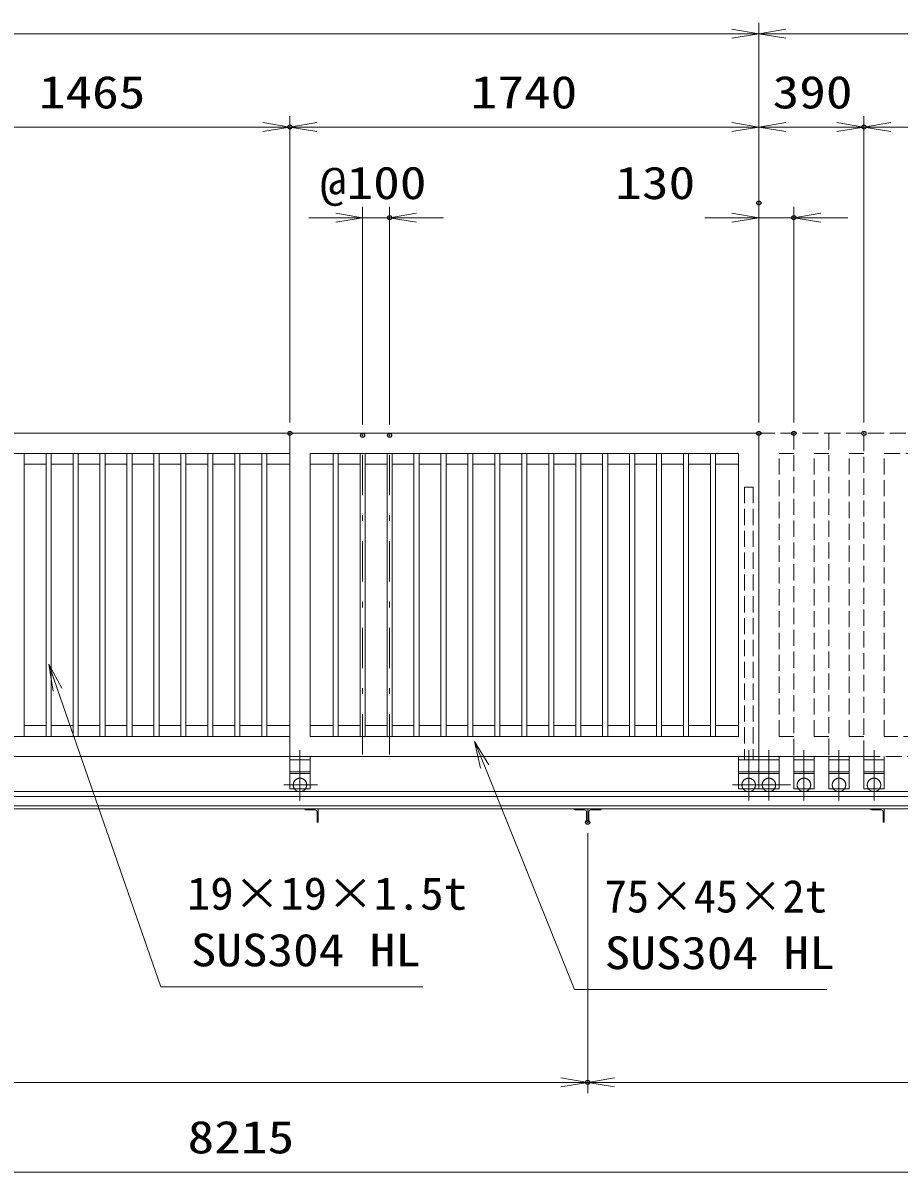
# Model space of a CAD drawing. Units: millimetres at full size. Extents: x -11880 to 11880, y -8400 to 8400.
# Drawn here: x 568 to 3819, y 756 to 5020 of the extents above; entities that cross this region are included whole.
import ezdxf
from ezdxf.enums import TextEntityAlignment as Align

# ---------------------------------------------------------------- set-up
doc = ezdxf.new("R2010")
doc.units = ezdxf.units.MM
doc.header["$LTSCALE"] = 30
doc.header["$PDMODE"] = 32
doc.header["$PDSIZE"] = 15
for name, pattern in [('USER1', [10.7, 5, -2.5, 0.7, -2.5]), ('USER2', [2.7, 2, -0.7]), ('USER4', [80, 60, -20]), ('USER5', [160, 100, -20, 20, -20]), ('USER6', [200, 100, -20, 20, -20, 20, -20])]:
    doc.linetypes.add(name, pattern=pattern)
for name, color, linetype, lineweight in [('0-1_外形線', 7, 'Continuous', 18), ('0-2_01', 4, 'Continuous', 18), ('0-3_軸線', 6, 'USER1', 18), ('0-4_隠れ線', 4, 'USER2', 18), ('0-8_寸法線', 3, 'Continuous', 18), ('0-9_0', 7, 'Continuous', 18)]:
    doc.layers.add(name, color=color, linetype=linetype, lineweight=lineweight)
doc.layers.add('0-A_DEFPOINTS', color=7, linetype='Continuous')
doc.styles.add('ＭＳ ゴシック', font='')
doc.styles.get('ＭＳ ゴシック').set_extended_font_data('MS Gothic')

# ---------------------------------------------------------------- blocks, each defined once
blk = doc.blocks.new('_OPEN')
at = {"layer": '0-9_0'}
blk.add_line((0, 0), (-30, 0), dxfattribs=at)
blk.add_lwpolyline([(-30, 5), (0, 0), (-30, -5)], dxfattribs=at)
blk = doc.blocks.new('S177')
at = {"layer": '0-8_寸法線'}
for points in [[(15711560.3, -25821754.2), (15682378.7, -25821754.2), (15670888.1, -25788666.2), (15669903.9, -25785832.2)], [(15671360.4, -25788502.2), (15669903.9, -25785832.2), (15670415.8, -25788830.2)]]:
    blk.add_lwpolyline(points, dxfattribs=at)
at = {"layer": '0-8_寸法線', "color": 254, "style": 'ＭＳ ゴシック'}
for s, width, p in [('19×19×1.5t', 1.05, (15685294.7, -25814263.6)), ('SUS304 HL', 1.15, (15685726.7, -25820563.6))]:
    blk.add_text(s, height=3637, dxfattribs=dict(at, width=width)).set_placement(p, align=Align.BOTTOM_LEFT)
blk = doc.blocks.new('S178')
at = {"layer": '0-8_寸法線'}
for points in [[(15756504.6, -25822064.7), (15728446.2, -25822064.7), (15718439.9, -25797220.4), (15717319.1, -25794437.6)], [(15718903.7, -25797033.6), (15717319.1, -25794437.6), (15717976.1, -25797407.2)]]:
    blk.add_lwpolyline(points, dxfattribs=at)
at = {"layer": '0-8_寸法線', "color": 254, "style": 'ＭＳ ゴシック'}
blk.add_text('75×45×2t', height=3637, dxfattribs=at).set_placement((15731794.2, -25814574.1), align=Align.BOTTOM_LEFT)
at = {"layer": '0-8_寸法線', "color": 254, "style": 'ＭＳ ゴシック', "width": 1.15}
blk.add_text('SUS304 HL', height=3637, dxfattribs=at).set_placement((15731794.2, -25820874.1), align=Align.BOTTOM_LEFT)

msp = doc.modelspace()

# ---------------------------------------------------------------- linework, layer by layer
at = {"layer": '0-1_外形線'}
for p, q in [((93.46, 3497.59), (1558.46, 3497.59)), ((1558.46, 3497.59), (3298.46, 3497.59)), ((1558.46, 2297.59), (1558.46, 3497.59)), ((3298.46, 3497.59), (3298.46, 2297.59)), ((168.46, 3422.6), (1558.46, 3422.6)), ((572.96, 2372.59), (572.96, 3422.6)), ((653.96, 2372.59), (653.96, 3422.6)), ((672.96, 2372.59), (672.96, 3422.6)), ((753.96, 2372.59), (753.96, 3422.6)), ((772.96, 2372.59), (772.96, 3422.6)), ((853.96, 2372.59), (853.96, 3422.6)), ((872.96, 2372.59), (872.96, 3422.6)), ((953.96, 2372.59), (953.96, 3422.6)), ((972.96, 2372.59), (972.96, 3422.6)), ((1053.96, 2372.59), (1053.96, 3422.6)), ((1072.96, 2372.59), (1072.96, 3422.6)), ((1153.96, 2372.59), (1153.96, 3422.6)), ((1172.96, 2372.59), (1172.96, 3422.6)), ((1253.96, 2372.59), (1253.96, 3422.6)), ((1272.96, 2372.59), (1272.96, 3422.6)), ((1353.96, 2372.59), (1353.96, 3422.6)), ((1372.96, 2372.59), (1372.96, 3422.6)), ((1453.96, 2372.59), (1453.96, 3422.6)), ((1472.96, 2372.59), (1472.96, 3422.6)), ((1718.96, 2372.59), (1718.96, 3422.6)), ((1737.96, 2372.59), (1737.96, 3422.6)), ((1818.96, 2372.59), (1818.96, 3422.6)), ((1837.96, 2372.59), (1837.96, 3422.6)), ((1918.96, 2372.59), (1918.96, 3422.6)), ((1937.96, 2372.59), (1937.96, 3422.6)), ((2018.96, 2372.59), (2018.96, 3422.6)), ((2037.96, 2372.59), (2037.96, 3422.6)), ((2118.96, 2372.59), (2118.96, 3422.6)), ((2137.96, 2372.59), (2137.96, 3422.6)), ((2218.96, 2372.59), (2218.96, 3422.6)), ((2237.96, 2372.59), (2237.96, 3422.6)), ((2318.96, 2372.59), (2318.96, 3422.6)), ((2337.96, 2372.59), (2337.96, 3422.6)), ((2418.96, 2372.59), (2418.96, 3422.6)), ((2437.96, 2372.59), (2437.96, 3422.6)), ((2518.96, 2372.59), (2518.96, 3422.6)), ((2537.96, 2372.59), (2537.96, 3422.6)), ((2618.96, 2372.59), (2618.96, 3422.6)), ((2637.96, 2372.59), (2637.96, 3422.6)), ((2718.96, 2372.59), (2718.96, 3422.6)), ((2737.96, 2372.59), (2737.96, 3422.6)), ((2818.96, 2372.59), (2818.96, 3422.6)), ((2837.96, 2372.59), (2837.96, 3422.6)), ((2918.96, 2372.59), (2918.96, 3422.6)), ((2937.96, 2372.59), (2937.96, 3422.6)), ((3018.96, 2372.59), (3018.96, 3422.6)), ((3037.96, 2372.59), (3037.96, 3422.6)), ((3118.96, 2372.59), (3118.96, 3422.6)), ((3137.96, 2372.59), (3137.96, 3422.6)), ((653.96, 3382.6), (572.96, 3382.6)), ((753.96, 3382.6), (672.96, 3382.6)), ((853.96, 3382.6), (772.96, 3382.6)), ((953.96, 3382.6), (872.96, 3382.6)), ((1053.96, 3382.6), (972.96, 3382.6)), ((1153.96, 3382.6), (1072.96, 3382.6)), ((1253.96, 3382.6), (1172.96, 3382.6)), ((1353.96, 3382.6), (1272.96, 3382.6)), ((1453.96, 3382.6), (1372.96, 3382.6)), ((1558.46, 3382.6), (1472.96, 3382.6)), ((1718.96, 3382.6), (1633.46, 3382.6)), ((1818.96, 3382.6), (1737.96, 3382.6)), ((1918.96, 3382.6), (1837.96, 3382.6)), ((2018.96, 3382.6), (1937.96, 3382.6)), ((2118.96, 3382.6), (2037.96, 3382.6)), ((2218.96, 3382.6), (2137.96, 3382.6)), ((2318.96, 3382.6), (2237.96, 3382.6)), ((2418.96, 3382.6), (2337.96, 3382.6)), ((2518.96, 3382.6), (2437.96, 3382.6)), ((2618.96, 3382.6), (2537.96, 3382.6)), ((2718.96, 3382.6), (2637.96, 3382.6)), ((2818.96, 3382.6), (2737.96, 3382.6)), ((2918.96, 3382.6), (2837.96, 3382.6)), ((3018.96, 3382.6), (2937.96, 3382.6)), ((3118.96, 3382.6), (3037.96, 3382.6)), ((3223.46, 3382.6), (3137.96, 3382.6)), ((572.96, 2412.59), (653.96, 2412.59)), ((672.96, 2412.59), (753.96, 2412.59)), ((772.96, 2412.59), (853.96, 2412.59)), ((872.96, 2412.59), (953.96, 2412.59)), ((972.96, 2412.59), (1053.96, 2412.59)), ((1072.96, 2412.59), (1153.96, 2412.59)), ((1172.96, 2412.59), (1253.96, 2412.59)), ((1272.96, 2412.59), (1353.96, 2412.59)), ((1372.96, 2412.59), (1453.96, 2412.59)), ((1472.96, 2412.59), (1558.46, 2412.59)), ((1633.46, 2412.59), (1718.96, 2412.59)), ((1737.96, 2412.59), (1818.96, 2412.59)), ((1837.96, 2412.59), (1918.96, 2412.59)), ((1937.96, 2412.59), (2018.96, 2412.59)), ((2037.96, 2412.59), (2118.96, 2412.59)), ((2137.96, 2412.59), (2218.96, 2412.59)), ((2237.96, 2412.59), (2318.96, 2412.59)), ((2337.96, 2412.59), (2418.96, 2412.59)), ((2437.96, 2412.59), (2518.96, 2412.59)), ((2537.96, 2412.59), (2618.96, 2412.59)), ((2637.96, 2412.59), (2718.96, 2412.59)), ((2737.96, 2412.59), (2818.96, 2412.59)), ((2837.96, 2412.59), (2918.96, 2412.59)), ((2937.96, 2412.59), (3018.96, 2412.59)), ((3037.96, 2412.59), (3118.96, 2412.59)), ((3137.96, 2412.59), (3223.46, 2412.59)), ((168.46, 2372.59), (1558.46, 2372.59)), ((93.46, 2297.59), (1558.46, 2297.59)), ((1633.46, 2297.59), (3298.46, 2297.59)), ((-2856.54, 2167.59), (5466.46, 2167.59)), ((-2736.54, 2150.09), (5466.46, 2150.09)), ((-2856.54, 2104.09), (5466.46, 2104.09)), ((-2736.54, 2114.39), (5466.46, 2114.39)), ((1613.46, 2103.09), (1613.46, 2104.09)), ((1652.96, 2100.09), (1616.46, 2100.09)), ((1659.46, 2057.09), (1659.46, 2093.59)), ((1663.46, 2104.09), (1663.46, 2054.09)), ((2613.46, 2103.09), (2613.46, 2104.09)), ((2652.96, 2100.09), (2616.46, 2100.09)), ((2659.46, 2057.09), (2659.46, 2093.59)), ((2663.46, 2104.09), (2663.46, 2054.09)), ((2667.46, 2057.09), (2667.46, 2093.59)), ((2673.96, 2100.09), (2710.46, 2100.09)), ((2713.46, 2103.09), (2713.46, 2104.09)), ((3713.46, 2104.09), (3763.46, 2104.09)), ((3713.46, 2103.09), (3713.46, 2104.09)), ((3752.96, 2100.09), (3716.46, 2100.09)), ((3759.46, 2057.09), (3759.46, 2093.59)), ((1663.46, 2054.09), (1662.46, 2054.09)), ((2663.46, 2054.09), (2662.46, 2054.09)), ((2663.46, 2054.09), (2664.46, 2054.09))]:
    msp.add_line(p, q, dxfattribs=at)
msp.add_lwpolyline([(3223.46, 2372.59), (1633.46, 2372.59), (1633.46, 3422.6), (3223.46, 3422.6)], close=True, dxfattribs=at)
msp.add_lwpolyline([(3763.46, 2104.09), (3763.46, 2054.09), (3762.46, 2054.09)], dxfattribs=at)
for centre, radius, start, end in [((1616.46, 2103.09), 3, 180, 270), ((1652.96, 2093.59), 6.5, 0, 90), ((2616.46, 2103.09), 3, 180, 270), ((2652.96, 2093.59), 6.5, 0, 90), ((2673.96, 2093.59), 6.5, 90, 180), ((2710.46, 2103.09), 3, 270, 0), ((3716.46, 2103.09), 3, 180, 270), ((3752.96, 2093.59), 6.5, 0, 90), ((1662.46, 2057.09), 3, 180, 270), ((2662.46, 2057.09), 3, 180, 270), ((2664.46, 2057.09), 3, 270, 0), ((3762.46, 2057.09), 3, 180, 270)]:
    msp.add_arc(centre, radius, start, end, dxfattribs=at)
at = {"layer": '0-2_01', "linetype": 'USER5'}
for p, q in [((1595.96, 2321.91), (1595.96, 2134.8)), ((3260.96, 2321.91), (3260.96, 2134.8)), ((3335.96, 2321.91), (3335.96, 2134.8)), ((3465.96, 2321.91), (3465.96, 2134.8)), ((3595.96, 2321.91), (3595.96, 2134.8)), ((3725.96, 2321.91), (3725.96, 2134.8)), ((1661.07, 2192.59), (1535.74, 2192.59)), ((3326.07, 2192.59), (3200.74, 2192.59)), ((3416.07, 2192.59), (3275.74, 2192.59))]:
    msp.add_line(p, q, dxfattribs=at)
at = {"layer": '0-2_01', "color": 7}
for p, q in [((1558.46, 2297.59), (1558.46, 2177.59)), ((1633.46, 2297.59), (1558.46, 2297.59)), ((1633.46, 2285.59), (1558.46, 2285.59)), ((1633.46, 2297.59), (1633.46, 2177.59)), ((3223.46, 2297.59), (3223.46, 2177.59)), ((3298.46, 2285.59), (3223.46, 2285.59)), ((1633.46, 2240.59), (1558.46, 2240.59)), ((3298.46, 2240.59), (3223.46, 2240.59)), ((1633.46, 2177.59), (1558.46, 2177.59))]:
    msp.add_line(p, q, dxfattribs=at)
at = {"layer": '0-2_01', "color": 7, "linetype": 'USER6'}
for p, q in [((3298.46, 2297.59), (3428.46, 2297.59)), ((3428.46, 2297.59), (3558.46, 2297.59)), ((3558.46, 2297.59), (3688.46, 2297.59))]:
    msp.add_line(p, q, dxfattribs=at)
at = {"layer": '0-2_01', "linetype": 'USER6'}
for p, q in [((3373.46, 2285.59), (3298.46, 2285.59)), ((3373.46, 2297.59), (3373.46, 2177.59)), ((3428.46, 2297.59), (3428.46, 2177.59)), ((3503.46, 2285.59), (3428.46, 2285.59)), ((3558.46, 2297.59), (3558.46, 2177.59)), ((3633.46, 2285.59), (3558.46, 2285.59)), ((3633.46, 2297.59), (3633.46, 2177.59)), ((3688.46, 2297.59), (3688.46, 2177.59)), ((3763.46, 2285.59), (3688.46, 2285.59)), ((3373.46, 2240.59), (3298.46, 2240.59)), ((3373.46, 2234.59), (3298.46, 2234.59)), ((3503.46, 2240.59), (3428.46, 2240.59)), ((3503.46, 2234.59), (3428.46, 2234.59)), ((3633.46, 2240.59), (3558.46, 2240.59)), ((3633.46, 2234.59), (3558.46, 2234.59)), ((3763.46, 2240.59), (3688.46, 2240.59)), ((3763.46, 2234.59), (3688.46, 2234.59)), ((3373.46, 2177.59), (3298.46, 2177.59)), ((3633.46, 2177.59), (3558.46, 2177.59))]:
    msp.add_line(p, q, dxfattribs=at)
at = {"layer": '0-2_01', "linetype": 'USER4'}
for p, q in [((1633.46, 2234.59), (1558.46, 2234.59)), ((3298.46, 2234.59), (3223.46, 2234.59))]:
    msp.add_line(p, q, dxfattribs=at)
at = {"layer": '0-2_01', "color": 7}
msp.add_lwpolyline([(3298.46, 2297.59), (3298.46, 2177.59), (3223.46, 2177.59)], dxfattribs=at)
at = {"layer": '0-2_01', "linetype": 'USER6'}
for points in [[(3503.46, 2297.59), (3503.46, 2177.59), (3428.46, 2177.59)], [(3763.46, 2297.59), (3763.46, 2177.59), (3688.46, 2177.59)]]:
    msp.add_lwpolyline(points, dxfattribs=at)
at = {"layer": '0-2_01', "linetype": 'USER4'}
for centre in [(1595.96, 2192.59), (3260.96, 2192.59)]:
    msp.add_arc(centre, 25, 323.1301, 216.8699, dxfattribs=at)
at = {"layer": '0-2_01', "linetype": 'USER6'}
for centre, start, end in [((3335.96, 2192.59), 323.1301, 216.8699), ((3465.96, 2192.59), 323.1301, 216.8699), ((3595.96, 2192.59), 323.1301, 216.8699), ((3725.96, 2192.59), 323.1301, 216.8699), ((3335.96, 2192.59), 216.8699, 323.1301), ((3465.96, 2192.59), 216.8699, 323.1301), ((3595.96, 2192.59), 216.8699, 323.1301), ((3725.96, 2192.59), 216.8699, 323.1301)]:
    msp.add_arc(centre, 25, start, end, dxfattribs=at)
at = {"layer": '0-2_01', "color": 7}
for centre in [(1595.96, 2192.59), (3260.96, 2192.59)]:
    msp.add_arc(centre, 25, 216.8699, 323.1301, dxfattribs=at)
at = {"layer": '0-3_軸線'}
for p, q in [((1828.46, 2305.09), (1828.46, 3490.1)), ((1928.46, 2305.09), (1928.46, 3490.1))]:
    msp.add_line(p, q, dxfattribs=at)
at = {"layer": '0-4_隠れ線'}
for p, q in [((3298.46, 3497.59), (5428.46, 3497.59)), ((3428.46, 3497.59), (3428.46, 2297.59)), ((3558.46, 3497.59), (3558.46, 2297.59)), ((3688.46, 2297.59), (3688.46, 3497.59)), ((3633.46, 3422.6), (3688.46, 3422.6)), ((3633.46, 2372.59), (3633.46, 3422.6)), ((3276.96, 3297.6), (3276.96, 2285.59)), ((3688.46, 2372.59), (3633.46, 2372.59)), ((3688.46, 2297.59), (5428.46, 2297.59))]:
    msp.add_line(p, q, dxfattribs=at)
for points in [[(3428.46, 2372.59), (3373.46, 2372.59), (3373.46, 3422.6), (3428.46, 3422.6)], [(3558.46, 2372.59), (3503.46, 2372.59), (3503.46, 3422.6), (3558.46, 3422.6)], [(3276.96, 3297.6), (3244.96, 3297.6), (3244.96, 2285.59)]]:
    msp.add_lwpolyline(points, dxfattribs=at)
msp.add_lwpolyline([(5353.46, 2372.59), (3763.46, 2372.59), (3763.46, 3422.6), (5353.46, 3422.6)], close=True, dxfattribs=at)
at = {"layer": '0-8_寸法線'}
for p, q in [((3298.46, 3537.59), (3298.46, 5020.22)), ((3298.46, 3537.59), (3298.46, 5020.22)), ((3298.46, 4980.22), (-2736.54, 4980.22)), ((3298.46, 4980.22), (5478.46, 4980.22)), ((1558.46, 3537.59), (1558.46, 4673.92)), ((1558.46, 3537.59), (1558.46, 4673.92)), ((3298.46, 4392.55), (3298.46, 4673.92)), ((3298.46, 4392.55), (3298.46, 4673.92)), ((3688.46, 3537.59), (3688.46, 4673.92)), ((3688.46, 3537.59), (3688.46, 4673.92)), ((1558.46, 4633.92), (93.46, 4633.92)), ((3298.46, 4633.92), (1558.46, 4633.92)), ((3298.46, 4633.92), (3688.46, 4633.92)), ((3688.46, 4633.92), (5428.46, 4633.92)), ((1828.46, 3530.1), (1828.46, 4337.59)), ((1928.46, 3530.1), (1928.46, 4337.59)), ((3298.46, 3537.59), (3298.46, 4337.59)), ((3428.46, 3537.59), (3428.46, 4337.59)), ((1728.46, 4297.59), (1628.46, 4297.59)), ((1828.46, 4297.59), (1928.46, 4297.59)), ((2028.46, 4297.59), (2128.46, 4297.59)), ((3198.46, 4297.59), (3098.46, 4297.59)), ((3298.46, 4297.59), (3428.46, 4297.59)), ((3528.46, 4297.59), (3628.46, 4297.59)), ((2663.46, 2014.09), (2663.46, 1048.76)), ((2663.46, 2014.09), (2663.46, 1048.76)), ((-2736.54, 1088.76), (2663.46, 1088.76)), ((2663.46, 1088.76), (5478.46, 1088.76)), ((-2736.54, 756.05), (5478.46, 756.05))]:
    msp.add_line(p, q, dxfattribs=at)
at = {"layer": '0-A_DEFPOINTS'}
for p in [(1558.46, 4633.92), (3688.46, 4633.92), (3298.46, 4352.55), (1928.46, 4297.59), (3428.46, 4297.59), (1558.46, 3497.59), (1828.46, 3490.1), (1928.46, 3490.1), (3298.46, 3497.59), (3428.46, 3497.59), (3688.46, 3497.59), (2663.46, 2054.09), (2663.46, 1088.76)]:
    msp.add_point(p, dxfattribs=at)

# ---------------------------------------------------------------- block references
at = {"layer": '0-8_寸法線'}
for name, p, xscale, yscale in [('_OPEN', (3298.46, 4980.22), 3.333333, 3.333333), ('_OPEN', (1558.46, 4633.92), 3.333333, 3.333333), ('_OPEN', (3298.46, 4633.92), 3.333333, 3.333333), ('_OPEN', (3688.46, 4633.92), 3.333333, 3.333333), ('_OPEN', (1828.46, 4297.59), 3.333333, 3.333333), ('_OPEN', (3298.46, 4297.59), 3.333333, 3.333333), ('S177', (-521666.45, 862168.42), 0.03333333, 0.03333333), ('S178', (-521666.45, 862168.42), 0.03333333, 0.03333333), ('_OPEN', (2663.46, 1088.76), 3.333333, 3.333333)]:
    msp.add_blockref(name, p, dxfattribs=dict(at, xscale=xscale, yscale=yscale))
at = {"layer": '0-8_寸法線', "xscale": 3.333333, "yscale": 3.333333, "rotation": 180}
for p in [(3298.46, 4980.22), (1558.46, 4633.92), (3298.46, 4633.92), (3688.46, 4633.92), (1928.46, 4297.59), (3428.46, 4297.59), (2663.46, 1088.76)]:
    msp.add_blockref('_OPEN', p, dxfattribs=at)

# ---------------------------------------------------------------- texts
at = {"layer": '0-8_寸法線', "color": 254, "style": 'ＭＳ ゴシック', "width": 1.2}
for s, p in [('1465', (626.76, 4666.61)), ('1740', (2229.26, 4666.61)), ('390', (3349.46, 4666.61)), ('@100', (1669.66, 4330.28)), ('130', (2765.74, 4330.28)), ('8215', (1178.96, 788.73))]:
    msp.add_text(s, height=121.2, dxfattribs=at).set_placement(p, align=Align.BOTTOM_LEFT)

doc.saveas('drawing.dxf')
